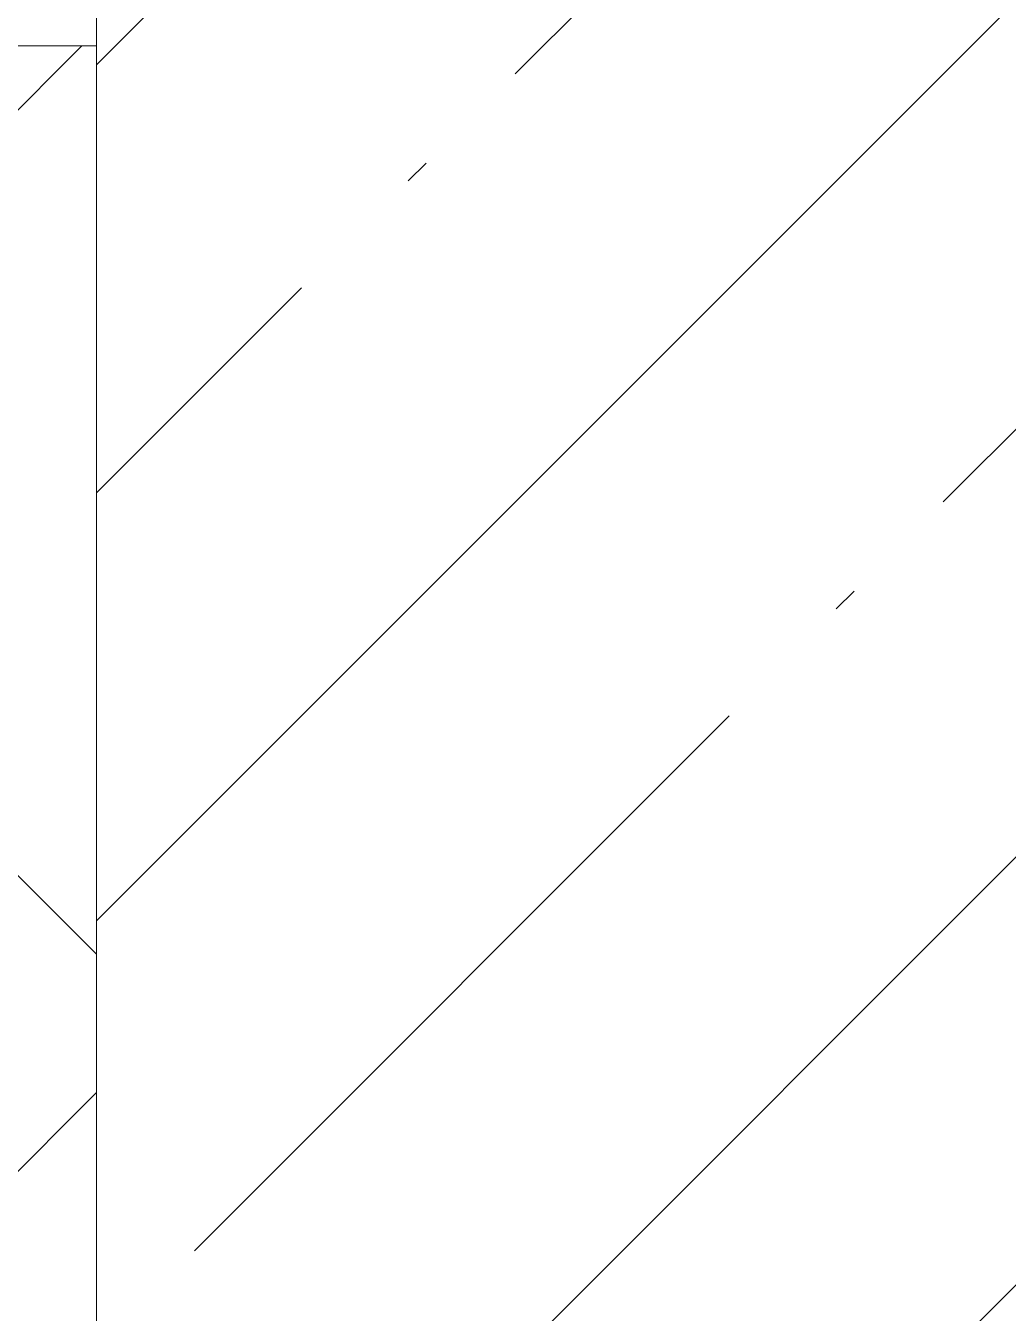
# Model space of a CAD drawing. Header units: millimetres. Extents: x -1178 to 415037, y -3506 to 42334.
# Drawn here: x 89341.2 to 89603, y 10105.2 to 10448.4 of the extents above; entities that cross this region are included whole.
import ezdxf

# ---------------------------------------------------------------- set-up
doc = ezdxf.new("R2010")
doc.units = ezdxf.units.MM
doc.linetypes.add('Осевая', pattern=[6350, 1270, -952.5, 3175, -952.5])
for name, color, linetype, lineweight in [('A-GLAZ-CWMG', 7, 'Continuous', 9), ('A-GLAZ-CWMG-1', 7, 'Continuous', 20), ('A-WALL', 7, 'Continuous', 5), ('I-WALL', 7, 'Continuous', 5), ('Оси-2', 7, 'Осевая', 9)]:
    doc.layers.add(name, color=color, linetype=linetype, lineweight=lineweight)
doc.layers.add('A-WALL-1', color=9, linetype='Continuous', lineweight=5, true_color=0x808080)

# ---------------------------------------------------------------- blocks, each defined once
blk = doc.blocks.new('Прямоугольный импост - Импост структурный с накладкой - 160мм Темный-V73-Объем проектирования 1 этажа')
at = {"layer": 'A-GLAZ-CWMG-1'}
for p, q in [((-50, 0), (-50, 17)), ((-50, 17), (0, 17)), ((0, 17), (0, 0)), ((-40, 0), (-50, 0)), ((-40, -40), (-40, 0)), ((0, 0), (-10, 0)), ((-10, 0), (-10, -40)), ((-50, -140), (-50, -40)), ((-50, -40), (-40, -40)), ((-10, -40), (0, -40)), ((0, -40), (0, -140)), ((0, -140), (-50, -140))]:
    blk.add_line(p, q, dxfattribs=at)

msp = doc.modelspace()

# ---------------------------------------------------------------- hatches: boundary and pattern name
at = {"layer": 'I-WALL'}
h = msp.add_hatch(dxfattribs=at)
h.set_pattern_fill('FP_1', color=256, style=0, pattern_type=2)
h.set_pattern_definition([(45, (0, 0), (-114.04925, 114.04925), []), (45, (114.05, 0), (-114.04925, 114.04925), [201.612, -40.322, 6.706, -33.617])])
h.paths.add_polyline_path([(89360, 7700), (89610, 7700), (89610, 8206.06), (89360, 8206.06), (89360, 7942.59)])
h.paths.add_polyline_path([(89610, 9606.06), (89610, 10600), (89360, 10600), (89360, 9606.06), (89440, 9606.06)])
h = msp.add_hatch(dxfattribs=at)
h.set_pattern_fill('FP_24', color=256, style=0, pattern_type=2)
h.set_pattern_definition([(45, (0, 0), (-141.42136, 141.42136), []), (135, (0, 0), (-141.42136, -141.42136), [])])
h.paths.add_polyline_path([(89360, 7650), (89360, 8151.06), (89352, 8151.06), (89352, 8206.06), (89260, 8206.06), (89260, 7650), (89340.82, 7650)])
h.paths.add_polyline_path([(89260, 9606.06), (89352, 9606.06), (89353.43, 9661.06), (89360, 9661.06), (89360, 10443), (89260, 10443), (89260, 9628.91)])

# ---------------------------------------------------------------- linework, layer by layer
at = {"layer": 'A-WALL'}
for p, q in [((89360, 10600), (89360, 9661.06)), ((89360, 9661.06), (89360, 10443))]:
    msp.add_line(p, q, dxfattribs=at)
at = {"layer": 'A-WALL-1'}
msp.add_line((89360, 10443), (89260, 10443), dxfattribs=at)
at = {"layer": 'Оси-2'}
msp.add_line((89360, 3093.74), (89360, 16915.1), dxfattribs=at)

# ---------------------------------------------------------------- block references
at = {"layer": 'A-GLAZ-CWMG', "extrusion": (0, 0, -1), "rotation": 180}
msp.add_blockref('Прямоугольный импост - Импост структурный с накладкой - 160мм Темный-V73-Объем проектирования 1 этажа', (-89360, 10460), dxfattribs=at)

doc.saveas('drawing.dxf')
